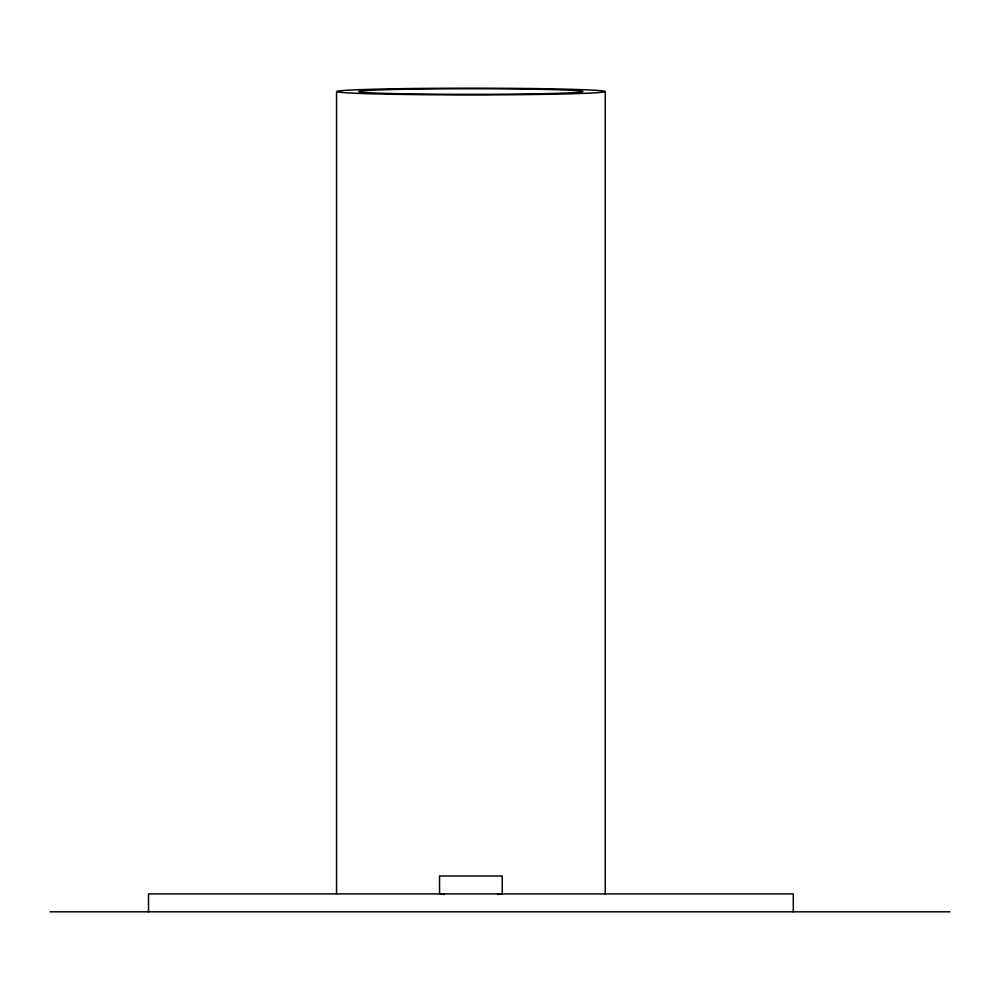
<?xml version="1.0" encoding="UTF-8"?>
<svg xmlns="http://www.w3.org/2000/svg" width="1000" height="1000" viewBox="0 0 1000 1000"><rect width="100%" height="100%" fill="white"/><g stroke="black" fill="none" stroke-linecap="round" stroke-linejoin="round"><path stroke-width="1.5" d="M50 911.812L950 911.812M793.288 911.812L793.288 893.9L148.512 893.9L148.512 911.812M605.225 91.55A134.325 3.362 0 0 1 403.738 94.45A134.325 3.362 0 0 1 403.738 88.637A134.325 3.362 0 0 1 605.225 91.55L605.225 894.137M502.238 893.9L502.238 875.987L439.55 875.987L439.55 893.9M497.762 894.663L497.762 893.9A134.325 3.362 0 0 1 502.038 894M444.025 894.663L444.025 893.9A134.325 3.362 0 0 0 439.975 894M336.562 91.55L336.562 894.137M406.438 93.837A111.938 2.8 0 0 0 582.388 91.8A111.938 2.8 0 0 0 423.862 89A111.938 2.8 0 0 0 406.438 93.837"/></g></svg>
